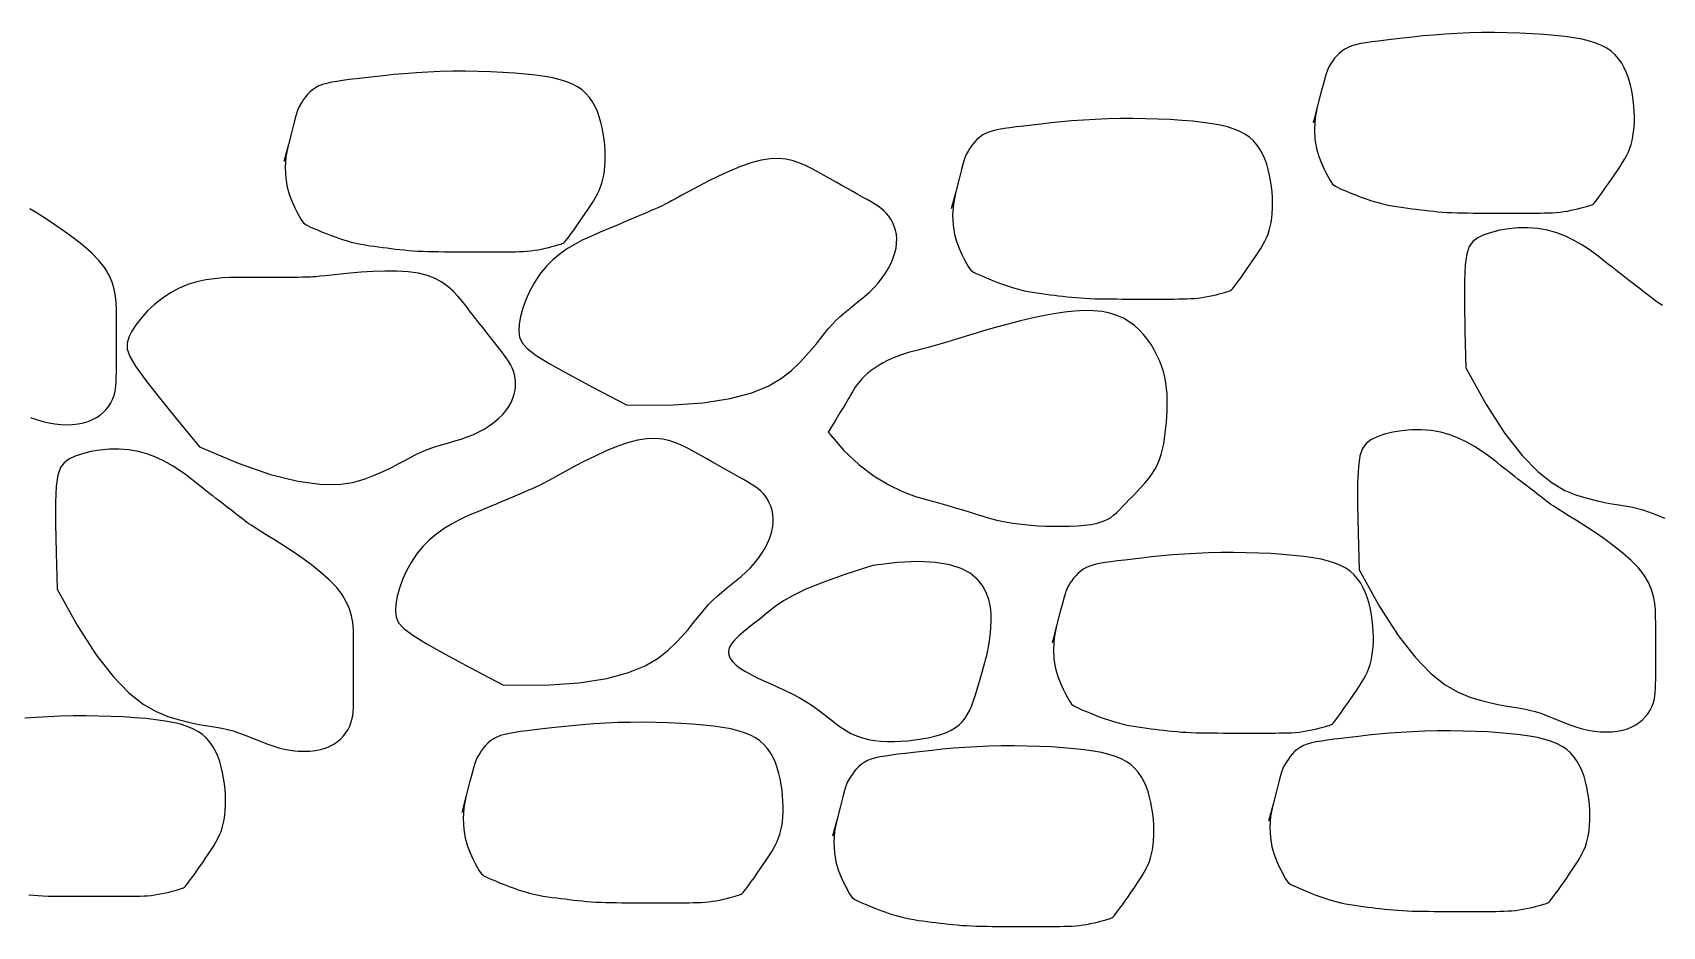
# Model space of a CAD drawing. Header units: millimetres. Extents: x 0 to 114, y 0 to 82.
# Drawn here: x 6.651 to 7.485, y 69.398 to 69.855 of the extents above; entities that cross this region are included whole.
import ezdxf

# ---------------------------------------------------------------- set-up
doc = ezdxf.new("R2010")
doc.units = ezdxf.units.MM
doc.layers.add('INC-DETALHES', color=7, linetype='Continuous')

# ---------------------------------------------------------------- blocks, each defined once
blk = doc.blocks.new('A$C67737C06')
at = {"layer": 'INC-DETALHES', "color": 252}
for points in [[(3.34087, 0.21109), (3.34025, 0.20794), (3.34005, 0.20507), (3.34019, 0.20247), (3.34058, 0.20016), (3.34116, 0.19812), (3.34183, 0.19636), (3.34252, 0.19487), (3.34314, 0.19365), (3.34365, 0.1927), (3.34405, 0.19197), (3.34439, 0.19143), (3.34471, 0.19103), (3.34504, 0.19072), (3.34543, 0.19047), (3.34593, 0.19022), (3.34655, 0.18995), (3.34735, 0.1896), (3.3483, 0.1892), (3.34937, 0.18875), (3.35054, 0.18828), (3.35177, 0.18779), (3.35306, 0.18732), (3.35436, 0.18687), (3.35565, 0.18647), (3.35692, 0.18612), (3.35815, 0.18582), (3.35935, 0.18557), (3.36052, 0.18536), (3.36167, 0.18518), (3.3628, 0.18501), (3.36391, 0.18487), (3.36501, 0.18473), (3.36609, 0.18459), (3.36717, 0.18446), (3.36826, 0.18433), (3.36935, 0.1842), (3.37046, 0.18409), (3.3716, 0.18398), (3.37277, 0.18389), (3.37398, 0.18381), (3.37523, 0.18375), (3.37653, 0.18371), (3.37786, 0.18368), (3.37922, 0.18365), (3.38061, 0.18364), (3.38201, 0.18363), (3.38343, 0.18363), (3.38485, 0.18363), (3.38627, 0.18363), (3.38768, 0.18363), (3.38908, 0.18363), (3.39046, 0.18363), (3.3918, 0.18363), (3.39311, 0.18363), (3.39438, 0.18363), (3.39559, 0.18363), (3.39675, 0.18363), (3.39785, 0.18364), (3.39891, 0.18365), (3.39994, 0.18368), (3.40093, 0.18372), (3.4019, 0.18379), (3.40286, 0.18388), (3.40381, 0.184), (3.40475, 0.18415), (3.40568, 0.18433), (3.40658, 0.18452), (3.40744, 0.18473), (3.40824, 0.18493), (3.40896, 0.18513), (3.40959, 0.18531), (3.41012, 0.18546), (3.41054, 0.18559), (3.41088, 0.1857), (3.41115, 0.18583), (3.41139, 0.186), (3.41163, 0.18623), (3.4119, 0.18656), (3.41223, 0.18699), (3.41265, 0.18757), (3.41318, 0.1883), (3.41381, 0.18916), (3.4145, 0.19013), (3.41524, 0.19117), (3.41601, 0.19226), (3.41678, 0.19337), (3.41752, 0.19447), (3.41821, 0.19553), (3.41884, 0.19653), (3.4194, 0.19748), (3.4199, 0.1984), (3.42033, 0.19931), (3.4207, 0.20022), (3.42102, 0.20117), (3.42129, 0.20216), (3.4215, 0.20322), (3.42167, 0.20436), (3.42178, 0.20557), (3.42185, 0.20685), (3.42186, 0.20819), (3.42182, 0.20956), (3.42173, 0.21097), (3.42158, 0.2124), (3.42137, 0.21384), (3.42111, 0.21528), (3.42077, 0.2167), (3.42036, 0.21809), (3.41987, 0.21944), (3.41929, 0.22073), (3.41862, 0.22195), (3.41784, 0.22307), (3.41695, 0.22409), (3.41594, 0.22499), (3.41479, 0.22578), (3.41349, 0.22648), (3.41202, 0.22708), (3.41036, 0.22759), (3.40849, 0.22804), (3.4064, 0.22843), (3.40406, 0.22876), (3.40147, 0.22904), (3.39867, 0.22929), (3.39569, 0.22948), (3.39257, 0.22963), (3.38937, 0.22972), (3.38613, 0.22976), (3.38288, 0.22975), (3.37967, 0.22967), (3.37654, 0.22954), (3.3735, 0.22936), (3.37059, 0.22914), (3.3678, 0.22889), (3.36517, 0.22863), (3.36269, 0.22836), (3.3604, 0.22809), (3.35831, 0.22784), (3.35642, 0.22761), (3.35473, 0.22739), (3.35322, 0.22717), (3.35188, 0.22694), (3.35068, 0.22667), (3.34962, 0.22636), (3.34867, 0.22599), (3.34782, 0.22555), (3.34705, 0.22503), (3.34637, 0.22445), (3.34576, 0.22383), (3.34523, 0.2232), (3.34476, 0.22257), (3.34437, 0.22198), (3.34404, 0.22144), (3.34377, 0.22098), (3.34356, 0.22059), (3.34336, 0.22014), (3.34312, 0.21945), (3.34279, 0.21837), (3.34234, 0.21672), (3.34171, 0.21434), (3.34086, 0.21105), (3.33973, 0.2067)], [(3.07774, 0.20121), (3.07712, 0.19805), (3.07692, 0.19518), (3.07706, 0.19259), (3.07745, 0.19027), (3.07803, 0.18824), (3.0787, 0.18647), (3.07938, 0.18499), (3.08001, 0.18377), (3.08052, 0.18282), (3.08092, 0.18209), (3.08126, 0.18155), (3.08158, 0.18114), (3.08191, 0.18084), (3.0823, 0.18058), (3.08279, 0.18034), (3.08342, 0.18006), (3.08422, 0.17972), (3.08517, 0.17931), (3.08624, 0.17886), (3.0874, 0.17839), (3.08864, 0.17791), (3.08993, 0.17744), (3.09123, 0.17699), (3.09252, 0.17658), (3.09379, 0.17623), (3.09502, 0.17594), (3.09622, 0.17569), (3.09739, 0.17547), (3.09854, 0.17529), (3.09967, 0.17513), (3.10078, 0.17498), (3.10188, 0.17484), (3.10296, 0.17471), (3.10404, 0.17457), (3.10513, 0.17444), (3.10622, 0.17432), (3.10733, 0.1742), (3.10847, 0.1741), (3.10964, 0.17401), (3.11085, 0.17393), (3.1121, 0.17387), (3.1134, 0.17382), (3.11473, 0.17379), (3.11609, 0.17377), (3.11748, 0.17376), (3.11888, 0.17375), (3.1203, 0.17375), (3.12172, 0.17375), (3.12314, 0.17375), (3.12455, 0.17375), (3.12595, 0.17375), (3.12733, 0.17375), (3.12867, 0.17375), (3.12998, 0.17375), (3.13125, 0.17375), (3.13246, 0.17375), (3.13362, 0.17375), (3.13472, 0.17375), (3.13578, 0.17376), (3.1368, 0.17379), (3.1378, 0.17383), (3.13877, 0.1739), (3.13973, 0.17399), (3.14068, 0.17411), (3.14162, 0.17426), (3.14255, 0.17444), (3.14345, 0.17464), (3.14431, 0.17484), (3.14511, 0.17505), (3.14583, 0.17524), (3.14646, 0.17542), (3.14699, 0.17558), (3.14741, 0.1757), (3.14774, 0.17581), (3.14802, 0.17594), (3.14826, 0.17611), (3.1485, 0.17635), (3.14877, 0.17667), (3.1491, 0.17711), (3.14952, 0.17768), (3.15005, 0.17841), (3.15068, 0.17927), (3.15137, 0.18024), (3.15211, 0.18129), (3.15288, 0.18238), (3.15365, 0.18349), (3.15439, 0.18459), (3.15508, 0.18564), (3.15571, 0.18664), (3.15627, 0.18759), (3.15677, 0.18851), (3.1572, 0.18942), (3.15757, 0.19034), (3.15789, 0.19128), (3.15816, 0.19227), (3.15837, 0.19333), (3.15853, 0.19447), (3.15865, 0.19569), (3.15872, 0.19697), (3.15873, 0.1983), (3.15869, 0.19967), (3.1586, 0.20108), (3.15845, 0.20251), (3.15824, 0.20395), (3.15797, 0.20539), (3.15764, 0.20681), (3.15723, 0.20821), (3.15674, 0.20956), (3.15616, 0.21085), (3.15549, 0.21206), (3.15471, 0.21318), (3.15382, 0.2142), (3.15281, 0.21511), (3.15166, 0.2159), (3.15036, 0.21659), (3.14889, 0.21719), (3.14723, 0.21771), (3.14536, 0.21816), (3.14327, 0.21854), (3.14093, 0.21887), (3.13834, 0.21916), (3.13554, 0.2194), (3.13256, 0.2196), (3.12944, 0.21974), (3.12624, 0.21984), (3.123, 0.21988), (3.11975, 0.21986), (3.11654, 0.21979), (3.1134, 0.21966), (3.11037, 0.21948), (3.10746, 0.21926), (3.10467, 0.21901), (3.10204, 0.21874), (3.09956, 0.21847), (3.09727, 0.21821), (3.09518, 0.21796), (3.09329, 0.21773), (3.0916, 0.21751), (3.09009, 0.21729), (3.08875, 0.21705), (3.08755, 0.21679), (3.08649, 0.21648), (3.08554, 0.21611), (3.08469, 0.21567), (3.08392, 0.21515), (3.08324, 0.21457), (3.08263, 0.21395), (3.0821, 0.21331), (3.08163, 0.21268), (3.08124, 0.21209), (3.08091, 0.21155), (3.08064, 0.21109), (3.08043, 0.2107), (3.08022, 0.21025), (3.07999, 0.20957), (3.07966, 0.20848), (3.07921, 0.20683), (3.07858, 0.20445), (3.07773, 0.20116), (3.0766, 0.19681)], [(3.01182, 0.13135), (3.01337, 0.13082), (3.01492, 0.13036), (3.01649, 0.13), (3.01806, 0.12974), (3.0196, 0.12959), (3.02112, 0.12953), (3.02258, 0.12959), (3.02399, 0.12974), (3.02532, 0.13), (3.02655, 0.13036), (3.02768, 0.13082), (3.02871, 0.13137), (3.02963, 0.132), (3.03045, 0.1327), (3.03117, 0.13346), (3.03179, 0.13426), (3.03232, 0.13509), (3.03274, 0.13594), (3.03308, 0.13681), (3.03333, 0.13769), (3.03351, 0.13861), (3.03363, 0.13958), (3.0337, 0.14061), (3.03374, 0.14171), (3.03375, 0.14289), (3.03375, 0.14418), (3.03375, 0.14557), (3.03375, 0.14706), (3.03375, 0.14863), (3.03375, 0.15027), (3.03375, 0.15195), (3.03375, 0.15368), (3.03375, 0.15543), (3.03375, 0.15718), (3.03375, 0.15893), (3.03369, 0.16067), (3.03352, 0.16242), (3.0332, 0.16418), (3.03268, 0.16596), (3.03189, 0.16776), (3.03079, 0.16959), (3.02933, 0.17146), (3.02748, 0.17336), (3.02532, 0.17527), (3.02296, 0.17714), (3.02048, 0.17895), (3.01801, 0.18065), (3.01565, 0.18221), (3.01349, 0.18358), (3.01164, 0.18473)], [(3.24835, 0.18912), (3.24774, 0.18597), (3.24754, 0.1831), (3.24767, 0.1805), (3.24807, 0.17819), (3.24864, 0.17615), (3.24931, 0.17439), (3.25, 0.1729), (3.25063, 0.17169), (3.25113, 0.17073), (3.25154, 0.17001), (3.25188, 0.16946), (3.25219, 0.16906), (3.25253, 0.16875), (3.25292, 0.1685), (3.25341, 0.16826), (3.25404, 0.16798), (3.25484, 0.16763), (3.25578, 0.16723), (3.25685, 0.16678), (3.25802, 0.16631), (3.25926, 0.16583), (3.26055, 0.16535), (3.26185, 0.16491), (3.26314, 0.1645), (3.2644, 0.16415), (3.26563, 0.16386), (3.26683, 0.1636), (3.26801, 0.16339), (3.26916, 0.16321), (3.27029, 0.16305), (3.2714, 0.1629), (3.27249, 0.16276), (3.27358, 0.16262), (3.27466, 0.16249), (3.27574, 0.16236), (3.27684, 0.16223), (3.27795, 0.16212), (3.27909, 0.16201), (3.28026, 0.16192), (3.28147, 0.16185), (3.28272, 0.16179), (3.28402, 0.16174), (3.28535, 0.16171), (3.28671, 0.16169), (3.2881, 0.16167), (3.2895, 0.16167), (3.29091, 0.16166), (3.29234, 0.16166), (3.29376, 0.16166), (3.29517, 0.16166), (3.29657, 0.16166), (3.29794, 0.16166), (3.29929, 0.16166), (3.3006, 0.16166), (3.30186, 0.16166), (3.30308, 0.16166), (3.30423, 0.16166), (3.30534, 0.16167), (3.3064, 0.16168), (3.30742, 0.16171), (3.30842, 0.16175), (3.30939, 0.16182), (3.31034, 0.16191), (3.31129, 0.16203), (3.31224, 0.16218), (3.31317, 0.16236), (3.31407, 0.16256), (3.31493, 0.16276), (3.31572, 0.16297), (3.31645, 0.16316), (3.31708, 0.16334), (3.31761, 0.16349), (3.31803, 0.16362), (3.31836, 0.16373), (3.31863, 0.16386), (3.31888, 0.16403), (3.31912, 0.16426), (3.31939, 0.16459), (3.31972, 0.16502), (3.32014, 0.1656), (3.32067, 0.16633), (3.32129, 0.16719), (3.32199, 0.16816), (3.32273, 0.1692), (3.3235, 0.17029), (3.32426, 0.1714), (3.32501, 0.1725), (3.3257, 0.17356), (3.32633, 0.17456), (3.32689, 0.17551), (3.32738, 0.17643), (3.32782, 0.17734), (3.32819, 0.17826), (3.32851, 0.1792), (3.32877, 0.18019), (3.32899, 0.18125), (3.32915, 0.18239), (3.32927, 0.18361), (3.32934, 0.18488), (3.32935, 0.18622), (3.32931, 0.18759), (3.32922, 0.189), (3.32907, 0.19043), (3.32886, 0.19187), (3.32859, 0.19331), (3.32826, 0.19473), (3.32785, 0.19613), (3.32736, 0.19748), (3.32678, 0.19876), (3.32611, 0.19998), (3.32533, 0.2011), (3.32444, 0.20212), (3.32343, 0.20302), (3.32228, 0.20382), (3.32098, 0.20451), (3.31951, 0.20511), (3.31785, 0.20563), (3.31598, 0.20607), (3.31388, 0.20646), (3.31155, 0.20679), (3.30896, 0.20708), (3.30615, 0.20732), (3.30317, 0.20751), (3.30006, 0.20766), (3.29686, 0.20775), (3.29361, 0.20779), (3.29036, 0.20778), (3.28715, 0.2077), (3.28402, 0.20757), (3.28099, 0.20739), (3.27807, 0.20717), (3.27529, 0.20693), (3.27265, 0.20666), (3.27018, 0.20639), (3.26789, 0.20613), (3.2658, 0.20587), (3.26391, 0.20564), (3.26222, 0.20543), (3.26071, 0.20521), (3.25937, 0.20497), (3.25817, 0.2047), (3.2571, 0.20439), (3.25616, 0.20403), (3.25531, 0.20359), (3.25454, 0.20307), (3.25386, 0.20248), (3.25325, 0.20186), (3.25271, 0.20123), (3.25225, 0.2006), (3.25186, 0.20001), (3.25153, 0.19947), (3.25126, 0.19901), (3.25105, 0.19862), (3.25084, 0.19817), (3.2506, 0.19748), (3.25028, 0.1964), (3.24983, 0.19475), (3.2492, 0.19237), (3.24834, 0.18908), (3.24722, 0.18473)], [(3.16414, 0.13461), (3.17488, 0.13455), (3.18366, 0.13513), (3.1907, 0.13622), (3.19625, 0.13771), (3.20056, 0.13948), (3.20385, 0.14143), (3.20638, 0.14342), (3.20837, 0.14536), (3.21005, 0.14714), (3.21148, 0.14876), (3.21272, 0.15024), (3.21381, 0.1516), (3.21481, 0.15286), (3.21577, 0.15403), (3.21672, 0.15514), (3.21773, 0.1562), (3.21883, 0.15722), (3.22001, 0.15823), (3.22125, 0.15924), (3.22251, 0.16024), (3.22379, 0.16126), (3.22504, 0.16231), (3.22627, 0.1634), (3.22743, 0.16453), (3.22851, 0.16573), (3.22949, 0.16697), (3.23038, 0.16824), (3.23117, 0.16954), (3.23184, 0.17084), (3.23239, 0.17215), (3.23281, 0.17343), (3.2331, 0.17468), (3.23325, 0.1759), (3.23327, 0.17706), (3.23317, 0.17818), (3.23296, 0.17923), (3.23265, 0.18023), (3.23225, 0.18116), (3.23178, 0.18203), (3.23125, 0.18281), (3.23065, 0.18353), (3.23, 0.18418), (3.22929, 0.18478), (3.2285, 0.18536), (3.22764, 0.18593), (3.2267, 0.1865), (3.22567, 0.18709), (3.22455, 0.18772), (3.22333, 0.18839), (3.22203, 0.18912), (3.22066, 0.18989), (3.21924, 0.19069), (3.21776, 0.19151), (3.21626, 0.19235), (3.21473, 0.1932), (3.2132, 0.19406), (3.21167, 0.1949), (3.21012, 0.1957), (3.20851, 0.19641), (3.20682, 0.19699), (3.20501, 0.1974), (3.20306, 0.19759), (3.20092, 0.19752), (3.19858, 0.19716), (3.19602, 0.19648), (3.1933, 0.19552), (3.1905, 0.19437), (3.18772, 0.19309), (3.18503, 0.19177), (3.18252, 0.19046), (3.18027, 0.18924), (3.17836, 0.18819), (3.17685, 0.18736), (3.17569, 0.18672), (3.1748, 0.18624), (3.1741, 0.18587), (3.17351, 0.18557), (3.17295, 0.18531), (3.17234, 0.18504), (3.1716, 0.18473), (3.17068, 0.18434), (3.16961, 0.18388), (3.16843, 0.18337), (3.1672, 0.18285), (3.16597, 0.18232), (3.16479, 0.18182), (3.16371, 0.18136), (3.16279, 0.18097), (3.16206, 0.18065), (3.16147, 0.1804), (3.16096, 0.18019), (3.16047, 0.17998), (3.15994, 0.17976), (3.1593, 0.1795), (3.15849, 0.17916), (3.15745, 0.17874), (3.15614, 0.17819), (3.1546, 0.17751), (3.15287, 0.17669), (3.15103, 0.17571), (3.14912, 0.17455), (3.14722, 0.17322), (3.14537, 0.17169), (3.14363, 0.16996), (3.14206, 0.16802), (3.14067, 0.16592), (3.13948, 0.16372), (3.13848, 0.16149), (3.13769, 0.15929), (3.13711, 0.15717), (3.13677, 0.1552), (3.13666, 0.15344), (3.13683, 0.15191), (3.13747, 0.15049), (3.13882, 0.14899), (3.1411, 0.14726), (3.14455, 0.14513), (3.14938, 0.14242), (3.15584, 0.13897), (3.16414, 0.13461)], [(3.37878, 0.14409), (3.38397, 0.13469), (3.38876, 0.12731), (3.39314, 0.12169), (3.39715, 0.11757), (3.4008, 0.11468), (3.40411, 0.11275), (3.40708, 0.11152), (3.40975, 0.11072), (3.41212, 0.11013), (3.41423, 0.10967), (3.41613, 0.10932), (3.41785, 0.10902), (3.41944, 0.10877), (3.42092, 0.1085), (3.42236, 0.10821), (3.42377, 0.10784), (3.42521, 0.10738), (3.42666, 0.10685), (3.42814, 0.10626), (3.42964, 0.10564)], [(3.42905, 0.15997), (3.42839, 0.1604), (3.42784, 0.16078), (3.42734, 0.16114), (3.42681, 0.16154), (3.42618, 0.16203), (3.42538, 0.16264), (3.42446, 0.16336), (3.42344, 0.16414), (3.42238, 0.16496), (3.42133, 0.16578), (3.42031, 0.16656), (3.41939, 0.16728), (3.41859, 0.16789), (3.41796, 0.16837), (3.41746, 0.16877), (3.41702, 0.16911), (3.4166, 0.16943), (3.41615, 0.16979), (3.41561, 0.17022), (3.41492, 0.17076), (3.41404, 0.17146), (3.41293, 0.17234), (3.41158, 0.17335), (3.41002, 0.17446), (3.40826, 0.17559), (3.40633, 0.17669), (3.40423, 0.1777), (3.402, 0.17857), (3.39964, 0.17924), (3.39717, 0.17966), (3.39466, 0.17985), (3.39216, 0.17983), (3.38973, 0.17961), (3.38742, 0.17922), (3.38529, 0.17869), (3.3834, 0.17803), (3.38182, 0.17727), (3.38057, 0.17637), (3.37963, 0.17512), (3.37899, 0.17321), (3.37859, 0.17038), (3.37841, 0.16633), (3.3784, 0.16079), (3.37854, 0.15347), (3.37878, 0.14409)], [(3.055, 0.12388), (3.06488, 0.11967), (3.07319, 0.11681), (3.08011, 0.11509), (3.0858, 0.11431), (3.09046, 0.11428), (3.09425, 0.1148), (3.09735, 0.11566), (3.09994, 0.11668), (3.10217, 0.11767), (3.10412, 0.11861), (3.10583, 0.1195), (3.10737, 0.12033), (3.10878, 0.1211), (3.11011, 0.12181), (3.11143, 0.12246), (3.11277, 0.12305), (3.11418, 0.12357), (3.11566, 0.12404), (3.11718, 0.12449), (3.11874, 0.12493), (3.12031, 0.12538), (3.12187, 0.12586), (3.12342, 0.12639), (3.12493, 0.12698), (3.12639, 0.12767), (3.12778, 0.12843), (3.12909, 0.12926), (3.13032, 0.13015), (3.13144, 0.13109), (3.13245, 0.13208), (3.13334, 0.1331), (3.13409, 0.13415), (3.1347, 0.13521), (3.13516, 0.13628), (3.1355, 0.13734), (3.13572, 0.1384), (3.13582, 0.13944), (3.13582, 0.14045), (3.13572, 0.14143), (3.13553, 0.14236), (3.13526, 0.14325), (3.13491, 0.1441), (3.13448, 0.14494), (3.13398, 0.14577), (3.13341, 0.14663), (3.13276, 0.14752), (3.13204, 0.14846), (3.13125, 0.14947), (3.13039, 0.15057), (3.12947, 0.15174), (3.12851, 0.15298), (3.1275, 0.15427), (3.12646, 0.1556), (3.12539, 0.15696), (3.12432, 0.15833), (3.12324, 0.15971), (3.12216, 0.16108), (3.12103, 0.16242), (3.11983, 0.1637), (3.11849, 0.16489), (3.11698, 0.16596), (3.11525, 0.1669), (3.11326, 0.16766), (3.11096, 0.16823), (3.10833, 0.16859), (3.10545, 0.16877), (3.10243, 0.16878), (3.09937, 0.16869), (3.09638, 0.1685), (3.09356, 0.16827), (3.09101, 0.16802), (3.08884, 0.16779), (3.08713, 0.1676), (3.08581, 0.16746), (3.08481, 0.16736), (3.08402, 0.16729), (3.08336, 0.16725), (3.08274, 0.16723), (3.08207, 0.16721), (3.08127, 0.16721), (3.08027, 0.1672), (3.0791, 0.1672), (3.07782, 0.16719), (3.07648, 0.16718), (3.07514, 0.16717), (3.07386, 0.16716), (3.07269, 0.16716), (3.07169, 0.16715), (3.07089, 0.16715), (3.07025, 0.16714), (3.0697, 0.16714), (3.06917, 0.16714), (3.06859, 0.16714), (3.0679, 0.16715), (3.06703, 0.16715), (3.06591, 0.16716), (3.06449, 0.16716), (3.0628, 0.16714), (3.06089, 0.16704), (3.05881, 0.16685), (3.05661, 0.16653), (3.05433, 0.16603), (3.05204, 0.16534), (3.04977, 0.16441), (3.04757, 0.16323), (3.04547, 0.16183), (3.04352, 0.16027), (3.04173, 0.1586), (3.04015, 0.15687), (3.03881, 0.15514), (3.03772, 0.15346), (3.03694, 0.15188), (3.03651, 0.15041), (3.03655, 0.14884), (3.03722, 0.14694), (3.03865, 0.14447), (3.041, 0.14117), (3.04441, 0.1368), (3.04903, 0.13112), (3.055, 0.12388)], [(3.21575, 0.12761), (3.21972, 0.12297), (3.22365, 0.11926), (3.2275, 0.11635), (3.23121, 0.11413), (3.23476, 0.11246), (3.23809, 0.11122), (3.24116, 0.11029), (3.24393, 0.10953), (3.24637, 0.10886), (3.24852, 0.10823), (3.2504, 0.10766), (3.25208, 0.10714), (3.25359, 0.10666), (3.25499, 0.10622), (3.2563, 0.10582), (3.25758, 0.10546), (3.25887, 0.10513), (3.26018, 0.10484), (3.26154, 0.10458), (3.26295, 0.10435), (3.26443, 0.10415), (3.266, 0.10398), (3.26767, 0.10384), (3.26946, 0.10372), (3.27137, 0.10363), (3.27336, 0.10358), (3.27539, 0.10356), (3.27741, 0.1036), (3.27937, 0.10368), (3.28124, 0.10384), (3.28297, 0.10406), (3.2845, 0.10436), (3.28581, 0.10475), (3.28692, 0.10521), (3.28789, 0.10576), (3.28873, 0.10638), (3.28951, 0.10706), (3.29026, 0.10781), (3.29102, 0.10862), (3.29183, 0.10949), (3.29273, 0.11041), (3.29369, 0.11137), (3.29469, 0.11239), (3.2957, 0.11345), (3.29669, 0.11455), (3.29764, 0.11569), (3.29852, 0.11687), (3.29929, 0.11809), (3.29993, 0.11934), (3.30047, 0.12063), (3.3009, 0.12194), (3.30125, 0.12328), (3.30152, 0.12463), (3.30174, 0.12601), (3.30192, 0.1274), (3.30207, 0.1288), (3.3022, 0.13021), (3.30232, 0.13163), (3.3024, 0.13306), (3.30245, 0.13449), (3.30244, 0.13592), (3.30239, 0.13736), (3.30226, 0.1388), (3.30207, 0.14024), (3.30179, 0.14168), (3.30143, 0.14312), (3.30098, 0.14454), (3.30044, 0.14595), (3.29981, 0.14734), (3.2991, 0.1487), (3.29829, 0.15003), (3.29739, 0.15132), (3.29639, 0.15256), (3.29529, 0.15375), (3.29407, 0.15485), (3.29271, 0.15585), (3.29122, 0.15673), (3.28957, 0.15747), (3.28776, 0.15805), (3.28576, 0.15846), (3.28359, 0.15867), (3.28124, 0.15871), (3.27875, 0.15857), (3.27614, 0.1583), (3.27343, 0.15789), (3.27064, 0.15738), (3.26779, 0.15677), (3.26491, 0.15608), (3.26202, 0.15533), (3.25915, 0.15454), (3.25634, 0.15374), (3.25361, 0.15293), (3.25102, 0.15215), (3.24858, 0.15141), (3.24633, 0.15073), (3.24431, 0.15013), (3.24254, 0.14963), (3.24099, 0.14921), (3.23962, 0.14885), (3.2384, 0.14854), (3.23729, 0.14825), (3.23624, 0.14795), (3.23522, 0.14764), (3.2342, 0.14729), (3.23314, 0.14689), (3.23204, 0.14642), (3.23094, 0.14591), (3.22984, 0.14535), (3.22876, 0.14474), (3.22773, 0.1441), (3.22676, 0.14342), (3.22586, 0.14272), (3.22505, 0.14198), (3.22434, 0.14124), (3.22371, 0.14051), (3.22316, 0.1398), (3.22268, 0.13912), (3.22229, 0.13851), (3.22195, 0.13796), (3.22169, 0.1375), (3.22147, 0.13712), (3.22124, 0.13673), (3.22093, 0.1362), (3.22047, 0.13544), (3.21979, 0.13431), (3.21883, 0.13271), (3.2175, 0.13051), (3.21575, 0.12761)], [(3.13257, 0.06304), (3.14332, 0.06299), (3.15209, 0.06356), (3.15913, 0.06465), (3.16468, 0.06615), (3.16899, 0.06792), (3.17228, 0.06986), (3.17481, 0.07186), (3.1768, 0.0738), (3.17848, 0.07558), (3.17991, 0.0772), (3.18115, 0.07868), (3.18224, 0.08004), (3.18324, 0.0813), (3.1842, 0.08247), (3.18515, 0.08358), (3.18617, 0.08463), (3.18727, 0.08566), (3.18844, 0.08667), (3.18968, 0.08767), (3.19094, 0.08868), (3.19222, 0.0897), (3.19348, 0.09075), (3.1947, 0.09184), (3.19586, 0.09297), (3.19694, 0.09416), (3.19793, 0.0954), (3.19881, 0.09668), (3.1996, 0.09798), (3.20027, 0.09928), (3.20082, 0.10058), (3.20124, 0.10187), (3.20153, 0.10312), (3.20168, 0.10433), (3.2017, 0.1055), (3.2016, 0.10661), (3.20139, 0.10767), (3.20108, 0.10867), (3.20068, 0.1096), (3.20021, 0.11046), (3.19968, 0.11125), (3.19909, 0.11196), (3.19843, 0.11262), (3.19772, 0.11322), (3.19693, 0.1138), (3.19607, 0.11436), (3.19513, 0.11493), (3.1941, 0.11552), (3.19298, 0.11615), (3.19176, 0.11683), (3.19047, 0.11756), (3.18909, 0.11832), (3.18767, 0.11912), (3.18619, 0.11995), (3.18469, 0.12079), (3.18316, 0.12164), (3.18163, 0.12249), (3.1801, 0.12334), (3.17855, 0.12414), (3.17694, 0.12485), (3.17525, 0.12543), (3.17344, 0.12583), (3.17149, 0.12603), (3.16935, 0.12596), (3.16701, 0.1256), (3.16445, 0.12491), (3.16173, 0.12396), (3.15894, 0.12281), (3.15615, 0.12153), (3.15346, 0.1202), (3.15095, 0.1189), (3.1487, 0.11768), (3.14679, 0.11663), (3.14529, 0.11579), (3.14413, 0.11516), (3.14323, 0.11467), (3.14253, 0.1143), (3.14194, 0.11401), (3.14138, 0.11375), (3.14077, 0.11348), (3.14003, 0.11317), (3.13911, 0.11277), (3.13804, 0.11231), (3.13686, 0.11181), (3.13563, 0.11129), (3.1344, 0.11076), (3.13322, 0.11026), (3.13214, 0.1098), (3.13122, 0.1094), (3.13049, 0.10909), (3.1299, 0.10884), (3.12939, 0.10863), (3.1289, 0.10842), (3.12837, 0.1082), (3.12773, 0.10794), (3.12692, 0.1076), (3.12589, 0.10717), (3.12457, 0.10663), (3.12303, 0.10595), (3.1213, 0.10512), (3.11946, 0.10414), (3.11756, 0.10299), (3.11565, 0.10166), (3.1138, 0.10013), (3.11207, 0.09839), (3.11049, 0.09645), (3.10911, 0.09435), (3.10791, 0.09216), (3.10691, 0.08993), (3.10612, 0.08772), (3.10555, 0.08561), (3.1052, 0.08364), (3.10509, 0.08188), (3.10526, 0.08035), (3.10591, 0.07892), (3.10725, 0.07743), (3.10953, 0.0757), (3.11298, 0.07357), (3.11781, 0.07086), (3.12427, 0.06741), (3.13257, 0.06304)], [(3.35148, 0.09246), (3.35668, 0.08306), (3.36146, 0.07568), (3.36585, 0.07007), (3.36986, 0.06595), (3.37351, 0.06305), (3.37681, 0.06113), (3.37978, 0.0599), (3.38245, 0.0591), (3.38482, 0.05851), (3.38693, 0.05805), (3.38883, 0.05769), (3.39055, 0.0574), (3.39214, 0.05714), (3.39363, 0.05688), (3.39506, 0.05658), (3.39648, 0.05622), (3.39791, 0.05576), (3.39936, 0.05522), (3.40084, 0.05463), (3.40234, 0.05402), (3.40385, 0.0534), (3.40538, 0.05282), (3.40692, 0.05228), (3.40848, 0.05182), (3.41005, 0.05146), (3.41161, 0.0512), (3.41316, 0.05105), (3.41467, 0.051), (3.41614, 0.05105), (3.41755, 0.0512), (3.41887, 0.05146), (3.42011, 0.05182), (3.42124, 0.05228), (3.42227, 0.05284), (3.42319, 0.05347), (3.42401, 0.05417), (3.42473, 0.05492), (3.42535, 0.05572), (3.42588, 0.05655), (3.4263, 0.05741), (3.42664, 0.05827), (3.42689, 0.05916), (3.42707, 0.06008), (3.42719, 0.06104), (3.42726, 0.06207), (3.4273, 0.06317), (3.42731, 0.06436), (3.42731, 0.06564), (3.42731, 0.06704), (3.42731, 0.06852), (3.42731, 0.07009), (3.42731, 0.07173), (3.42731, 0.07342), (3.42731, 0.07514), (3.42731, 0.07689), (3.42731, 0.07864), (3.4273, 0.08039), (3.42724, 0.08213), (3.42708, 0.08388), (3.42676, 0.08564), (3.42623, 0.08742), (3.42545, 0.08922), (3.42435, 0.09105), (3.42289, 0.09292), (3.42104, 0.09482), (3.41888, 0.09673), (3.41651, 0.09861), (3.41404, 0.10041), (3.41157, 0.10211), (3.4092, 0.10367), (3.40704, 0.10504), (3.4052, 0.10619), (3.40373, 0.1071), (3.40261, 0.1078), (3.40175, 0.10835), (3.40109, 0.10878), (3.40054, 0.10915), (3.40004, 0.10951), (3.39951, 0.10991), (3.39888, 0.1104), (3.39808, 0.11102), (3.39716, 0.11173), (3.39614, 0.11251), (3.39509, 0.11333), (3.39403, 0.11415), (3.39301, 0.11493), (3.39209, 0.11565), (3.39129, 0.11626), (3.39066, 0.11675), (3.39016, 0.11714), (3.38972, 0.11748), (3.3893, 0.11781), (3.38885, 0.11816), (3.38831, 0.11859), (3.38762, 0.11913), (3.38674, 0.11983), (3.38563, 0.12071), (3.38428, 0.12173), (3.38272, 0.12283), (3.38096, 0.12396), (3.37903, 0.12506), (3.37693, 0.12607), (3.3747, 0.12694), (3.37234, 0.12761), (3.36988, 0.12804), (3.36737, 0.12822), (3.36487, 0.1282), (3.36243, 0.12798), (3.36012, 0.1276), (3.35799, 0.12707), (3.35611, 0.12641), (3.35452, 0.12564), (3.35327, 0.12475), (3.35234, 0.12349), (3.35169, 0.12159), (3.35129, 0.11875), (3.35111, 0.1147), (3.3511, 0.10916), (3.35124, 0.10184), (3.35148, 0.09246)], [(3.01859, 0.08752), (3.02378, 0.07812), (3.02856, 0.07074), (3.03295, 0.06513), (3.03696, 0.061), (3.04061, 0.05811), (3.04392, 0.05618), (3.04689, 0.05495), (3.04955, 0.05416), (3.05192, 0.05356), (3.05404, 0.05311), (3.05594, 0.05275), (3.05766, 0.05246), (3.05924, 0.0522), (3.06073, 0.05194), (3.06216, 0.05164), (3.06358, 0.05127), (3.06501, 0.05081), (3.06647, 0.05028), (3.06795, 0.04969), (3.06944, 0.04908), (3.07096, 0.04846), (3.07249, 0.04787), (3.07403, 0.04734), (3.07559, 0.04688), (3.07716, 0.04652), (3.07872, 0.04626), (3.08027, 0.04611), (3.08178, 0.04606), (3.08325, 0.04611), (3.08465, 0.04626), (3.08598, 0.04652), (3.08722, 0.04688), (3.08835, 0.04734), (3.08937, 0.04789), (3.0903, 0.04852), (3.09112, 0.04922), (3.09184, 0.04998), (3.09246, 0.05078), (3.09298, 0.05161), (3.09341, 0.05246), (3.09374, 0.05333), (3.09399, 0.05421), (3.09417, 0.05513), (3.09429, 0.0561), (3.09437, 0.05713), (3.0944, 0.05823), (3.09442, 0.05942), (3.09442, 0.0607), (3.09442, 0.06209), (3.09442, 0.06358), (3.09442, 0.06515), (3.09442, 0.06679), (3.09442, 0.06848), (3.09442, 0.0702), (3.09442, 0.07195), (3.09442, 0.0737), (3.09441, 0.07545), (3.09435, 0.07719), (3.09419, 0.07894), (3.09387, 0.0807), (3.09334, 0.08248), (3.09255, 0.08428), (3.09146, 0.08611), (3.09, 0.08798), (3.08815, 0.08988), (3.08599, 0.09179), (3.08362, 0.09367), (3.08115, 0.09547), (3.07868, 0.09717), (3.07631, 0.09873), (3.07415, 0.1001), (3.0723, 0.10125), (3.07084, 0.10216), (3.06972, 0.10286), (3.06886, 0.1034), (3.06819, 0.10384), (3.06765, 0.10421), (3.06715, 0.10457), (3.06662, 0.10497), (3.06598, 0.10546), (3.06519, 0.10607), (3.06426, 0.10679), (3.06325, 0.10757), (3.06219, 0.10839), (3.06113, 0.10921), (3.06012, 0.10999), (3.05919, 0.11071), (3.0584, 0.11132), (3.05777, 0.11181), (3.05726, 0.1122), (3.05683, 0.11254), (3.05641, 0.11286), (3.05596, 0.11322), (3.05541, 0.11365), (3.05473, 0.11419), (3.05385, 0.11489), (3.05273, 0.11577), (3.05139, 0.11679), (3.04982, 0.11789), (3.04807, 0.11902), (3.04613, 0.12012), (3.04404, 0.12113), (3.0418, 0.122), (3.03944, 0.12267), (3.03698, 0.12309), (3.03447, 0.12328), (3.03197, 0.12326), (3.02954, 0.12304), (3.02723, 0.12266), (3.0251, 0.12212), (3.02321, 0.12146), (3.02162, 0.1207), (3.02037, 0.11981), (3.01944, 0.11855), (3.0188, 0.11664), (3.0184, 0.11381), (3.01822, 0.10976), (3.01821, 0.10422), (3.01835, 0.0969), (3.01859, 0.08752)], [(3.27414, 0.07818), (3.27352, 0.07503), (3.27332, 0.07216), (3.27346, 0.06956), (3.27385, 0.06725), (3.27443, 0.06521), (3.2751, 0.06345), (3.27578, 0.06196), (3.27641, 0.06075), (3.27692, 0.05979), (3.27732, 0.05907), (3.27766, 0.05852), (3.27798, 0.05812), (3.27831, 0.05781), (3.2787, 0.05756), (3.27919, 0.05732), (3.27982, 0.05704), (3.28062, 0.05669), (3.28157, 0.05629), (3.28264, 0.05584), (3.2838, 0.05537), (3.28504, 0.05489), (3.28633, 0.05441), (3.28763, 0.05397), (3.28892, 0.05356), (3.29019, 0.05321), (3.29142, 0.05292), (3.29262, 0.05266), (3.29379, 0.05245), (3.29494, 0.05227), (3.29607, 0.05211), (3.29718, 0.05196), (3.29828, 0.05182), (3.29936, 0.05168), (3.30044, 0.05155), (3.30153, 0.05142), (3.30262, 0.0513), (3.30373, 0.05118), (3.30487, 0.05108), (3.30604, 0.05098), (3.30725, 0.05091), (3.3085, 0.05085), (3.3098, 0.0508), (3.31113, 0.05077), (3.31249, 0.05075), (3.31388, 0.05073), (3.31528, 0.05073), (3.3167, 0.05072), (3.31812, 0.05072), (3.31954, 0.05072), (3.32095, 0.05072), (3.32235, 0.05072), (3.32373, 0.05072), (3.32507, 0.05072), (3.32638, 0.05072), (3.32765, 0.05072), (3.32886, 0.05072), (3.33002, 0.05072), (3.33112, 0.05073), (3.33218, 0.05074), (3.3332, 0.05077), (3.3342, 0.05081), (3.33517, 0.05088), (3.33613, 0.05097), (3.33708, 0.05109), (3.33802, 0.05124), (3.33895, 0.05142), (3.33985, 0.05162), (3.34071, 0.05182), (3.34151, 0.05203), (3.34223, 0.05222), (3.34286, 0.0524), (3.34339, 0.05255), (3.34381, 0.05268), (3.34414, 0.05279), (3.34442, 0.05292), (3.34466, 0.05309), (3.3449, 0.05333), (3.34517, 0.05365), (3.3455, 0.05408), (3.34592, 0.05466), (3.34645, 0.05539), (3.34708, 0.05625), (3.34777, 0.05722), (3.34851, 0.05826), (3.34928, 0.05935), (3.35005, 0.06046), (3.35079, 0.06156), (3.35148, 0.06262), (3.35211, 0.06362), (3.35267, 0.06457), (3.35317, 0.06549), (3.3536, 0.0664), (3.35397, 0.06732), (3.35429, 0.06826), (3.35456, 0.06925), (3.35477, 0.07031), (3.35493, 0.07145), (3.35505, 0.07267), (3.35512, 0.07394), (3.35513, 0.07528), (3.35509, 0.07665), (3.355, 0.07806), (3.35485, 0.07949), (3.35464, 0.08093), (3.35437, 0.08237), (3.35404, 0.08379), (3.35363, 0.08519), (3.35314, 0.08654), (3.35256, 0.08783), (3.35189, 0.08904), (3.35111, 0.09016), (3.35022, 0.09118), (3.34921, 0.09208), (3.34806, 0.09288), (3.34676, 0.09357), (3.34529, 0.09417), (3.34363, 0.09469), (3.34176, 0.09513), (3.33967, 0.09552), (3.33733, 0.09585), (3.33474, 0.09614), (3.33194, 0.09638), (3.32895, 0.09657), (3.32584, 0.09672), (3.32264, 0.09681), (3.3194, 0.09685), (3.31615, 0.09684), (3.31294, 0.09677), (3.3098, 0.09663), (3.30677, 0.09645), (3.30386, 0.09623), (3.30107, 0.09599), (3.29844, 0.09572), (3.29596, 0.09545), (3.29367, 0.09519), (3.29158, 0.09493), (3.28969, 0.0947), (3.288, 0.09449), (3.28649, 0.09427), (3.28515, 0.09403), (3.28395, 0.09376), (3.28289, 0.09345), (3.28194, 0.09309), (3.28109, 0.09265), (3.28032, 0.09213), (3.27964, 0.09154), (3.27903, 0.09092), (3.2785, 0.09029), (3.27803, 0.08966), (3.27764, 0.08907), (3.27731, 0.08853), (3.27704, 0.08807), (3.27683, 0.08768), (3.27662, 0.08723), (3.27639, 0.08654), (3.27606, 0.08546), (3.27561, 0.08381), (3.27498, 0.08143), (3.27413, 0.07814), (3.273, 0.07379)], [(3.22712, 0.09356), (3.21999, 0.09125), (3.21438, 0.08923), (3.21004, 0.08747), (3.20677, 0.08591), (3.20432, 0.08453), (3.20246, 0.08327), (3.20098, 0.0821), (3.19963, 0.08098), (3.19825, 0.07986), (3.19682, 0.07876), (3.19542, 0.07766), (3.19408, 0.07659), (3.19286, 0.07553), (3.19182, 0.07449), (3.19101, 0.07349), (3.19047, 0.07251), (3.19025, 0.07156), (3.19034, 0.07065), (3.19072, 0.06977), (3.19136, 0.0689), (3.19223, 0.06806), (3.19331, 0.06724), (3.19459, 0.06644), (3.19603, 0.06564), (3.19761, 0.06486), (3.19931, 0.06407), (3.20108, 0.06327), (3.2029, 0.06245), (3.20474, 0.0616), (3.20657, 0.06071), (3.20835, 0.05978), (3.21006, 0.05878), (3.21167, 0.05772), (3.21319, 0.05662), (3.21464, 0.0555), (3.21605, 0.0544), (3.21742, 0.05333), (3.21879, 0.05233), (3.22016, 0.05142), (3.22156, 0.05063), (3.22301, 0.04998), (3.2245, 0.04947), (3.22603, 0.04908), (3.22761, 0.0488), (3.22923, 0.04863), (3.23089, 0.04855), (3.23259, 0.04855), (3.23433, 0.04862), (3.23609, 0.04875), (3.23787, 0.04895), (3.23963, 0.0492), (3.24134, 0.04952), (3.24298, 0.04991), (3.24453, 0.05036), (3.24595, 0.05087), (3.24722, 0.05146), (3.24832, 0.05211), (3.24926, 0.05284), (3.25007, 0.05364), (3.25077, 0.05453), (3.25138, 0.05551), (3.25193, 0.05659), (3.25243, 0.05777), (3.2529, 0.05905), (3.25338, 0.06044), (3.25384, 0.0619), (3.25429, 0.06338), (3.25472, 0.06485), (3.25512, 0.06627), (3.25548, 0.06759), (3.2558, 0.06877), (3.25606, 0.06976), (3.25627, 0.07055), (3.25643, 0.07118), (3.25656, 0.07172), (3.25666, 0.07221), (3.25675, 0.07273), (3.25685, 0.07334), (3.25695, 0.0741), (3.25707, 0.07507), (3.25723, 0.0763), (3.25736, 0.07775), (3.25744, 0.07938), (3.25741, 0.08114), (3.25721, 0.08297), (3.25681, 0.08483), (3.25615, 0.08667), (3.25518, 0.08844), (3.25385, 0.09008), (3.25207, 0.09155), (3.24977, 0.09279), (3.24684, 0.09374), (3.2432, 0.09435), (3.23876, 0.09456), (3.23343, 0.09432), (3.22712, 0.09356)], [(3.01141, 0.00934), (3.01258, 0.00924), (3.01379, 0.00917), (3.01504, 0.00911), (3.01634, 0.00906), (3.01767, 0.00903), (3.01903, 0.00901), (3.02042, 0.00899), (3.02182, 0.00899), (3.02323, 0.00898), (3.02466, 0.00898), (3.02608, 0.00898), (3.02749, 0.00898), (3.02889, 0.00898), (3.03026, 0.00898), (3.03161, 0.00898), (3.03292, 0.00898), (3.03418, 0.00898), (3.0354, 0.00898), (3.03655, 0.00898), (3.03766, 0.00899), (3.03872, 0.009), (3.03974, 0.00903), (3.04074, 0.00907), (3.04171, 0.00914), (3.04266, 0.00923), (3.04361, 0.00935), (3.04456, 0.0095), (3.04549, 0.00968), (3.04639, 0.00988), (3.04725, 0.01008), (3.04804, 0.01029), (3.04877, 0.01048), (3.0494, 0.01066), (3.04993, 0.01081), (3.05035, 0.01094), (3.05068, 0.01105), (3.05095, 0.01118), (3.0512, 0.01135), (3.05144, 0.01159), (3.05171, 0.01191), (3.05204, 0.01234), (3.05246, 0.01292), (3.05299, 0.01365), (3.05361, 0.01451), (3.05431, 0.01548), (3.05505, 0.01652), (3.05582, 0.01762), (3.05658, 0.01872), (3.05733, 0.01982), (3.05802, 0.02088), (3.05865, 0.02188), (3.05921, 0.02283), (3.0597, 0.02375), (3.06014, 0.02466), (3.06051, 0.02558), (3.06083, 0.02652), (3.06109, 0.02751), (3.06131, 0.02857), (3.06147, 0.02971), (3.06159, 0.03093), (3.06166, 0.03221), (3.06167, 0.03354), (3.06163, 0.03491), (3.06154, 0.03632), (3.06139, 0.03775), (3.06118, 0.03919), (3.06091, 0.04063), (3.06058, 0.04205), (3.06017, 0.04345), (3.05968, 0.0448), (3.0591, 0.04609), (3.05843, 0.0473), (3.05765, 0.04842), (3.05676, 0.04944), (3.05575, 0.05034), (3.0546, 0.05114), (3.0533, 0.05183), (3.05183, 0.05243), (3.05017, 0.05295), (3.0483, 0.05339), (3.0462, 0.05378), (3.04387, 0.05411), (3.04128, 0.0544), (3.03847, 0.05464), (3.03549, 0.05483), (3.03238, 0.05498), (3.02918, 0.05507), (3.02593, 0.05511), (3.02268, 0.0551), (3.01947, 0.05503), (3.01634, 0.05489), (3.01331, 0.05471), (3.01039, 0.05449)], [(3.12323, 0.0348), (3.12262, 0.03164), (3.12242, 0.02877), (3.12255, 0.02618), (3.12295, 0.02386), (3.12352, 0.02183), (3.12419, 0.02006), (3.12488, 0.01858), (3.12551, 0.01736), (3.12601, 0.01641), (3.12642, 0.01568), (3.12676, 0.01514), (3.12707, 0.01473), (3.12741, 0.01443), (3.1278, 0.01417), (3.12829, 0.01393), (3.12892, 0.01365), (3.12972, 0.01331), (3.13066, 0.0129), (3.13173, 0.01245), (3.1329, 0.01198), (3.13414, 0.0115), (3.13543, 0.01103), (3.13673, 0.01058), (3.13802, 0.01017), (3.13928, 0.00982), (3.14051, 0.00953), (3.14171, 0.00928), (3.14289, 0.00906), (3.14404, 0.00888), (3.14517, 0.00872), (3.14628, 0.00857), (3.14737, 0.00843), (3.14846, 0.0083), (3.14954, 0.00816), (3.15062, 0.00803), (3.15172, 0.00791), (3.15283, 0.00779), (3.15397, 0.00769), (3.15514, 0.0076), (3.15635, 0.00752), (3.1576, 0.00746), (3.1589, 0.00741), (3.16023, 0.00738), (3.16159, 0.00736), (3.16298, 0.00735), (3.16438, 0.00734), (3.1658, 0.00734), (3.16722, 0.00734), (3.16864, 0.00734), (3.17005, 0.00734), (3.17145, 0.00734), (3.17282, 0.00734), (3.17417, 0.00734), (3.17548, 0.00734), (3.17675, 0.00734), (3.17796, 0.00734), (3.17911, 0.00734), (3.18022, 0.00734), (3.18128, 0.00736), (3.1823, 0.00738), (3.1833, 0.00743), (3.18427, 0.00749), (3.18522, 0.00758), (3.18617, 0.0077), (3.18712, 0.00786), (3.18805, 0.00803), (3.18895, 0.00823), (3.18981, 0.00843), (3.1906, 0.00864), (3.19133, 0.00883), (3.19196, 0.00901), (3.19249, 0.00917), (3.19291, 0.00929), (3.19324, 0.00941), (3.19351, 0.00954), (3.19376, 0.0097), (3.194, 0.00994), (3.19427, 0.01026), (3.1946, 0.0107), (3.19502, 0.01127), (3.19555, 0.012), (3.19617, 0.01286), (3.19687, 0.01383), (3.19761, 0.01488), (3.19838, 0.01597), (3.19914, 0.01708), (3.19989, 0.01818), (3.20058, 0.01924), (3.20121, 0.02023), (3.20177, 0.02118), (3.20227, 0.0221), (3.2027, 0.02301), (3.20307, 0.02393), (3.20339, 0.02487), (3.20365, 0.02587), (3.20387, 0.02692), (3.20403, 0.02806), (3.20415, 0.02928), (3.20422, 0.03056), (3.20423, 0.03189), (3.20419, 0.03327), (3.2041, 0.03467), (3.20395, 0.0361), (3.20374, 0.03754), (3.20347, 0.03898), (3.20314, 0.04041), (3.20273, 0.0418), (3.20224, 0.04315), (3.20166, 0.04444), (3.20099, 0.04565), (3.20021, 0.04678), (3.19932, 0.04779), (3.19831, 0.0487), (3.19716, 0.04949), (3.19586, 0.05018), (3.19439, 0.05078), (3.19273, 0.0513), (3.19086, 0.05175), (3.18876, 0.05213), (3.18643, 0.05246), (3.18384, 0.05275), (3.18103, 0.05299), (3.17805, 0.05319), (3.17494, 0.05333), (3.17174, 0.05343), (3.16849, 0.05347), (3.16524, 0.05345), (3.16203, 0.05338), (3.1589, 0.05325), (3.15587, 0.05307), (3.15295, 0.05285), (3.15017, 0.0526), (3.14753, 0.05234), (3.14506, 0.05206), (3.14277, 0.0518), (3.14068, 0.05155), (3.13879, 0.05132), (3.1371, 0.0511), (3.13559, 0.05088), (3.13425, 0.05064), (3.13305, 0.05038), (3.13198, 0.05007), (3.13104, 0.0497), (3.13019, 0.04926), (3.12942, 0.04874), (3.12874, 0.04816), (3.12813, 0.04754), (3.12759, 0.0469), (3.12713, 0.04627), (3.12674, 0.04568), (3.12641, 0.04514), (3.12614, 0.04468), (3.12593, 0.04429), (3.12572, 0.04384), (3.12548, 0.04316), (3.12516, 0.04207), (3.12471, 0.04042), (3.12408, 0.03804), (3.12322, 0.03476), (3.1221, 0.0304)], [(3.32949, 0.0326), (3.32887, 0.02945), (3.32867, 0.02657), (3.32881, 0.02398), (3.32921, 0.02167), (3.32978, 0.01963), (3.33045, 0.01787), (3.33114, 0.01638), (3.33177, 0.01516), (3.33227, 0.01421), (3.33267, 0.01348), (3.33301, 0.01294), (3.33333, 0.01254), (3.33367, 0.01223), (3.33406, 0.01198), (3.33455, 0.01173), (3.33518, 0.01146), (3.33597, 0.01111), (3.33692, 0.01071), (3.33799, 0.01026), (3.33916, 0.00978), (3.3404, 0.0093), (3.34168, 0.00883), (3.34299, 0.00838), (3.34428, 0.00798), (3.34554, 0.00763), (3.34677, 0.00733), (3.34797, 0.00708), (3.34914, 0.00687), (3.35029, 0.00668), (3.35142, 0.00652), (3.35254, 0.00638), (3.35363, 0.00624), (3.35472, 0.0061), (3.3558, 0.00597), (3.35688, 0.00584), (3.35798, 0.00571), (3.35909, 0.0056), (3.36023, 0.00549), (3.3614, 0.0054), (3.3626, 0.00532), (3.36386, 0.00526), (3.36516, 0.00522), (3.36649, 0.00518), (3.36785, 0.00516), (3.36923, 0.00515), (3.37064, 0.00514), (3.37205, 0.00514), (3.37347, 0.00514), (3.37489, 0.00514), (3.37631, 0.00514), (3.37771, 0.00514), (3.37908, 0.00514), (3.38043, 0.00514), (3.38174, 0.00514), (3.383, 0.00514), (3.38422, 0.00514), (3.38537, 0.00514), (3.38648, 0.00514), (3.38754, 0.00516), (3.38856, 0.00518), (3.38955, 0.00523), (3.39053, 0.00529), (3.39148, 0.00538), (3.39243, 0.00551), (3.39338, 0.00566), (3.39431, 0.00584), (3.39521, 0.00603), (3.39606, 0.00624), (3.39686, 0.00644), (3.39759, 0.00664), (3.39822, 0.00682), (3.39875, 0.00697), (3.39917, 0.00709), (3.3995, 0.00721), (3.39977, 0.00734), (3.40001, 0.00751), (3.40026, 0.00774), (3.40053, 0.00806), (3.40086, 0.0085), (3.40128, 0.00908), (3.40181, 0.0098), (3.40243, 0.01067), (3.40313, 0.01164), (3.40387, 0.01268), (3.40464, 0.01377), (3.4054, 0.01488), (3.40614, 0.01598), (3.40684, 0.01704), (3.40747, 0.01804), (3.40803, 0.01899), (3.40852, 0.01991), (3.40896, 0.02081), (3.40933, 0.02173), (3.40965, 0.02268), (3.40991, 0.02367), (3.41012, 0.02473), (3.41029, 0.02587), (3.41041, 0.02708), (3.41047, 0.02836), (3.41049, 0.02969), (3.41045, 0.03107), (3.41036, 0.03248), (3.41021, 0.03391), (3.41, 0.03535), (3.40973, 0.03678), (3.4094, 0.03821), (3.40899, 0.0396), (3.4085, 0.04095), (3.40792, 0.04224), (3.40724, 0.04345), (3.40647, 0.04458), (3.40558, 0.0456), (3.40457, 0.0465), (3.40342, 0.04729), (3.40212, 0.04798), (3.40065, 0.04858), (3.39898, 0.0491), (3.39712, 0.04955), (3.39502, 0.04993), (3.39268, 0.05027), (3.3901, 0.05055), (3.38729, 0.05079), (3.38431, 0.05099), (3.3812, 0.05114), (3.378, 0.05123), (3.37475, 0.05127), (3.3715, 0.05125), (3.36829, 0.05118), (3.36516, 0.05105), (3.36213, 0.05087), (3.35921, 0.05065), (3.35643, 0.0504), (3.35379, 0.05014), (3.35132, 0.04987), (3.34903, 0.0496), (3.34693, 0.04935), (3.34505, 0.04912), (3.34336, 0.0489), (3.34185, 0.04868), (3.3405, 0.04845), (3.33931, 0.04818), (3.33824, 0.04787), (3.33729, 0.0475), (3.33644, 0.04706), (3.33568, 0.04654), (3.33499, 0.04596), (3.33439, 0.04534), (3.33385, 0.0447), (3.33339, 0.04408), (3.333, 0.04348), (3.33267, 0.04294), (3.3324, 0.04249), (3.33218, 0.0421), (3.33198, 0.04164), (3.33174, 0.04096), (3.33142, 0.03988), (3.33097, 0.03823), (3.33034, 0.03584), (3.32948, 0.03256), (3.32835, 0.02821)], [(3.21802, 0.02876), (3.2174, 0.0256), (3.2172, 0.02273), (3.21734, 0.02014), (3.21774, 0.01782), (3.21831, 0.01579), (3.21898, 0.01402), (3.21967, 0.01253), (3.2203, 0.01132), (3.2208, 0.01036), (3.2212, 0.00964), (3.22154, 0.00909), (3.22186, 0.00869), (3.2222, 0.00839), (3.22259, 0.00813), (3.22308, 0.00789), (3.22371, 0.00761), (3.2245, 0.00727), (3.22545, 0.00686), (3.22652, 0.00641), (3.22769, 0.00594), (3.22893, 0.00546), (3.23021, 0.00498), (3.23152, 0.00454), (3.23281, 0.00413), (3.23407, 0.00378), (3.2353, 0.00349), (3.2365, 0.00324), (3.23767, 0.00302), (3.23882, 0.00284), (3.23995, 0.00268), (3.24106, 0.00253), (3.24216, 0.00239), (3.24325, 0.00226), (3.24433, 0.00212), (3.24541, 0.00199), (3.24651, 0.00187), (3.24762, 0.00175), (3.24876, 0.00165), (3.24992, 0.00155), (3.25113, 0.00148), (3.25239, 0.00142), (3.25369, 0.00137), (3.25502, 0.00134), (3.25638, 0.00132), (3.25776, 0.0013), (3.25917, 0.0013), (3.26058, 0.0013), (3.262, 0.00129), (3.26342, 0.00129), (3.26484, 0.00129), (3.26624, 0.00129), (3.26761, 0.00129), (3.26896, 0.00129), (3.27027, 0.00129), (3.27153, 0.00129), (3.27275, 0.00129), (3.2739, 0.0013), (3.27501, 0.0013), (3.27607, 0.00131), (3.27709, 0.00134), (3.27808, 0.00138), (3.27906, 0.00145), (3.28001, 0.00154), (3.28096, 0.00166), (3.28191, 0.00181), (3.28284, 0.00199), (3.28374, 0.00219), (3.28459, 0.00239), (3.28539, 0.0026), (3.28612, 0.00279), (3.28675, 0.00297), (3.28728, 0.00313), (3.2877, 0.00325), (3.28803, 0.00336), (3.2883, 0.00349), (3.28854, 0.00366), (3.28879, 0.0039), (3.28906, 0.00422), (3.28939, 0.00466), (3.28981, 0.00523), (3.29034, 0.00596), (3.29096, 0.00682), (3.29166, 0.00779), (3.2924, 0.00883), (3.29316, 0.00993), (3.29393, 0.01104), (3.29467, 0.01213), (3.29537, 0.01319), (3.296, 0.01419), (3.29656, 0.01514), (3.29705, 0.01606), (3.29749, 0.01697), (3.29786, 0.01789), (3.29818, 0.01883), (3.29844, 0.01982), (3.29865, 0.02088), (3.29882, 0.02202), (3.29894, 0.02324), (3.299, 0.02452), (3.29902, 0.02585), (3.29898, 0.02722), (3.29889, 0.02863), (3.29874, 0.03006), (3.29853, 0.0315), (3.29826, 0.03294), (3.29793, 0.03436), (3.29752, 0.03576), (3.29703, 0.03711), (3.29645, 0.0384), (3.29577, 0.03961), (3.29499, 0.04073), (3.2941, 0.04175), (3.29309, 0.04266), (3.29195, 0.04345), (3.29065, 0.04414), (3.28918, 0.04474), (3.28751, 0.04526), (3.28565, 0.0457), (3.28355, 0.04609), (3.28121, 0.04642), (3.27863, 0.04671), (3.27582, 0.04695), (3.27284, 0.04715), (3.26973, 0.04729), (3.26653, 0.04738), (3.26328, 0.04743), (3.26003, 0.04741), (3.25682, 0.04734), (3.25369, 0.04721), (3.25066, 0.04702), (3.24774, 0.04681), (3.24496, 0.04656), (3.24232, 0.04629), (3.23985, 0.04602), (3.23756, 0.04576), (3.23546, 0.04551), (3.23358, 0.04528), (3.23189, 0.04506), (3.23038, 0.04484), (3.22903, 0.0446), (3.22784, 0.04434), (3.22677, 0.04403), (3.22582, 0.04366), (3.22497, 0.04322), (3.22421, 0.0427), (3.22352, 0.04212), (3.22292, 0.0415), (3.22238, 0.04086), (3.22192, 0.04023), (3.22153, 0.03964), (3.2212, 0.0391), (3.22093, 0.03864), (3.22071, 0.03825), (3.22051, 0.0378), (3.22027, 0.03712), (3.21995, 0.03603), (3.2195, 0.03438), (3.21887, 0.032), (3.21801, 0.02871), (3.21688, 0.02436)]]:
    blk.add_lwpolyline(points, dxfattribs=at)
blk = doc.blocks.new('A$C4D2B5F06')
at = {"layer": 'INC-DETALHES'}
blk.add_blockref('A$C67737C06', (-0.89884, -5.17481, -35.05849), dxfattribs=at)

msp = doc.modelspace()

# ---------------------------------------------------------------- block references
at = {"layer": 'INC-DETALHES', "xscale": 2, "yscale": 2, "zscale": 2}
msp.add_blockref('A$C4D2B5F06', (2.42443, 79.74496), dxfattribs=at)

doc.saveas('drawing.dxf')
